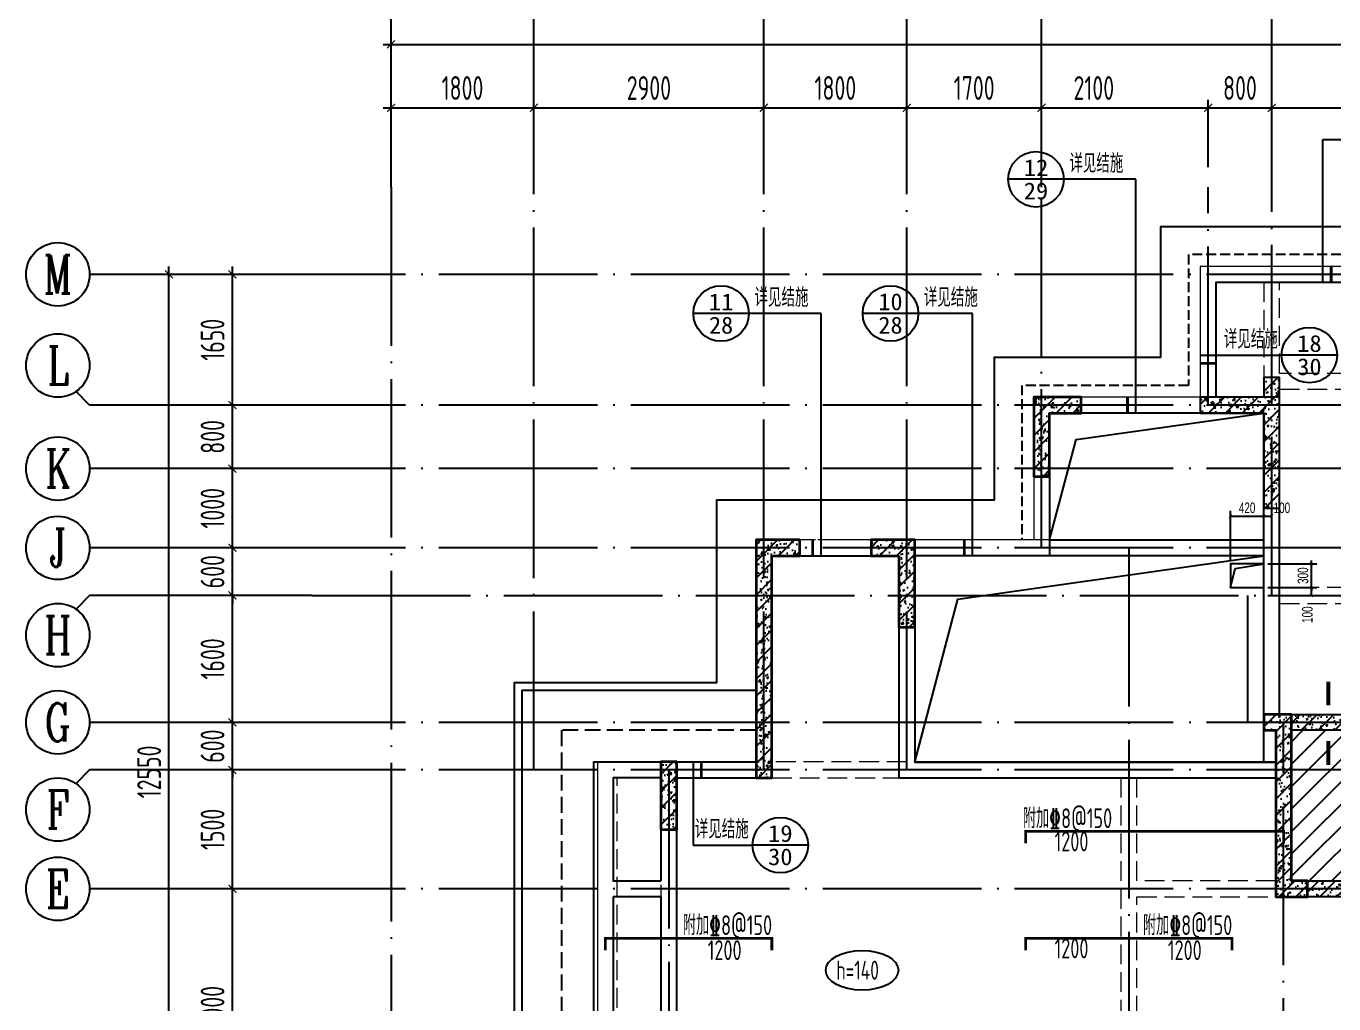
# Model space of a CAD drawing. Extents: x -1307975 to -76406, y -96289 to 379359.
# Drawn here: x -863881 to -847397, y -59836 to -47506 of the extents above; entities that cross this region are included whole.
import ezdxf
from ezdxf.enums import TextEntityAlignment as Align

# ---------------------------------------------------------------- set-up
doc = ezdxf.new("R2010")
doc.units = 0
doc.header["$LTSCALE"] = 1000
for name, pattern in [('#P_--_20B1_001_t3$0$DASH', [0.35, 0.25, -0.1]), ('__DASH', [0.35, 0.25, -0.1]), ('DASH', [0.35, 0.25, -0.1]), ('DOTE', [2.42, 2, -0.2, 0.02, -0.2])]:
    doc.linetypes.add(name, pattern=pattern)
doc.layers.get('0').update_dxf_attribs({"linetype": 'CONTINUOUS'})
doc.layers.get('DEFPOINTS').update_dxf_attribs({"linetype": 'CONTINUOUS'})
for name, color, linetype in [('A-AXIS', 1, 'CONTINUOUS'), ('A-DOTE', 10, 'DOTE'), ('AXIS_NUM', 7, 'CONTINUOUS'), ('DIM_IDEN', 67, 'CONTINUOUS'), ('PUB_TEXT', 2, 'CONTINUOUS'), ('ROOF', 183, 'CONTINUOUS'), ('S-B板填充', 251, 'CONTINUOUS'), ('S-B板标注', 3, 'CONTINUOUS'), ('S-B板边线', 2, 'CONTINUOUS'), ('S-B板配筋', 6, 'CONTINUOUS'), ('S-B板配筋号', 7, 'CONTINUOUS'), ('S-D洞口', 4, 'CONTINUOUS'), ('S-D洞口标注', 3, 'CONTINUOUS'), ('S-J基础底板标注', 3, 'CONTINUOUS'), ('S-L主梁线', 4, 'DASH'), ('S-Q墙填充', 252, 'CONTINUOUS'), ('S-Q墙实线', 6, 'CONTINUOUS'), ('S-Y一般标注', 3, 'CONTINUOUS'), ('THICK', 6, 'CONTINUOUS'), ('看线', 251, 'CONTINUOUS')]:
    doc.layers.add(name, color=color, linetype=linetype)
doc.layers.add('平面-看线', color=45, linetype='CONTINUOUS', lineweight=15)
doc.styles.add('_TCH_AXIS', font='COMPLEX', dxfattribs={"bigfont": 'GBCBIG'})
doc.styles.add('_TCH_LABEL', font='simhei.ttf')
doc.styles.add('TSSD_Axis', font='complex.shx', dxfattribs={"width": 0.7, "bigfont": 'hztxt.shx'})
doc.styles.add('TSSD_DIMENSION', font='Tssdeng.shx', dxfattribs={"width": 0.7, "bigfont": 'tssdchn.shx'})
doc.styles.add('TSSD_REIN', font='tssdeng.shx', dxfattribs={"width": 0.7, "height": 300, "bigfont": 'tssdchn.shx'})
doc.styles.add('结构文字', font='zstxt.shx', dxfattribs={"width": 0.7, "bigfont": 'zshz.shx'})
doc.dimstyles.new('STRUCK30', dxfattribs={"dimscale": 0.33333, "dimtxt": 400, "dimasz": 121, "dimexe": 200, "dimexo": 150, "dimgap": 115, "dimtad": 1, "dimdec": 0, "dimdsep": 46, "dimtxsty": '结构文字', "dimblk": 'ARCHTICK', "dimcen": 400, "dimclrd": 3, "dimclre": 3, "dimclrt": 7, "dimadec": 0, "dimazin": 0, "dimtfac": 1, "dimtdec": 0, "dimtix": 1, "dimtmove": 2, "dimatfit": 3, "dimldrblk": '_DIMX', "dimfxl": 1, "dimtolj": 1, "dimtzin": 0, "dimarcsym": 0})
doc.dimstyles.new('TSSD_100_100', dxfattribs={"dimtxt": 300, "dimasz": 100, "dimexe": 100, "dimexo": 250, "dimgap": 100, "dimtad": 1, "dimdec": 0, "dimzin": 0, "dimdsep": 46, "dimtxsty": 'TSSD_DIMENSION', "dimblk": 'ARCHTICK', "dimcen": 0, "dimdle": 100, "dimclrt": 7, "dimadec": 0, "dimazin": 0, "dimtfac": 1, "dimtdec": 0, "dimtix": 1, "dimtmove": 2, "dimatfit": 3, "dimldrblk": 'ARCHTICK', "dimfxl": 1, "dimtolj": 1, "dimtzin": 0, "dimarcsym": 0})
pattern_1 = [(50, (196408.63, 60814.94), (215.17805, -18.82564), [22.5, -247.5]), (355, (196408.63, 60814.94), (-41.6254, 225.65764), [18, -198]), (100.4514, (196426.56, 60813.37), (173.5528, 206.83186), [19.12206, -210.34263]), (46.1842, (196408.63, 60874.94), (320.1723, -49.6557), [33.75, -371.25]), (96.6356, (196435.3, 60870.8), (280.3988, 292.23536), [28.6831, -315.5139]), (351.1842, (196408.63, 60874.94), (280.3986, 292.2356), [27, -297]), (21, (196438.63, 60859.94), (179.07212, -120.78567), [22.5, -247.5]), (326, (196438.63, 60859.94), (72.9946, 217.545), [18, -198]), (71.4514, (196453.55, 60849.87), (252.0668, 96.75915), [19.12206, -210.34263]), (37.5, (196408.63, 60814.94), (3.647957, 99.868156), [0, -195.6, 0, -201, 0, -198.75]), (7.5, (196408.63, 60814.94), (78.92086, 118.32351), [0, -114.6, 0, -191.1, 0, -75.75]), (327.5, (196341.73, 60814.94), (160.14673, -6.76646), [0, -75, 0, -234, 0, -310.5]), (317.5, (196311.73, 60814.94), (174.95585, 30.0315), [0, -97.5, 0, -155.4, 0, -220.5]), (45, (196408.63, 60814.94), (-106.06602, 106.06602), [])]
pattern_2 = [(50, (79242.38, 113232.59), (215.17805, -18.82564), [22.5, -247.5]), (355, (79242.38, 113232.6), (-41.6254, 225.6576), [18, -198]), (100.4514, (79260.31, 113231.02), (173.5528, 206.8319), [19.1221, -210.3426]), (46.1842, (79242.38, 113292.6), (320.1723, -49.6557), [33.75, -371.25]), (96.6356, (79269.06, 113288.45), (280.3988, 292.2354), [28.683, -315.5139]), (351.1842, (79242.38, 113292.6), (280.3986, 292.2356), [27, -297]), (21, (79272.38, 113277.59), (179.0721, -120.78567), [22.5, -247.5]), (326, (79272.38, 113277.6), (72.9946, 217.545), [18, -198]), (71.4514, (79287.3, 113267.52), (252.0668, 96.75915), [19.1221, -210.3426]), (37.5, (79242.38, 113232.59), (3.64796, 99.86816), [0, -195.6, 0, -201, 0, -198.75]), (7.5, (79242.38, 113232.59), (78.92086, 118.32351), [0, -114.6, 0, -191.1, 0, -75.75]), (327.5, (79175.48, 113232.59), (160.14673, -6.76646), [0, -75, 0, -234, 0, -310.5]), (317.5, (79145.48, 113232.59), (174.95585, 30.0315), [0, -97.5, 0, -155.4, 0, -220.5]), (45, (79242.38, 113232.59), (-106.066, 106.066), [])]

# ---------------------------------------------------------------- blocks, each defined once
blk = doc.blocks.new('_ArchTick')
at = {"color": 0, "linetype": 'ByBlock', "const_width": 0.15}
blk.add_lwpolyline([(-0.5, -0.5), (0.5, 0.5)], dxfattribs=at)
blk = doc.blocks.new('*D264')
at = {"layer": 'DEFPOINTS', "color": 0, "transparency": 16777216}
for p in [(6400, 19250), (4600, 18250), (6400, 18250)]:
    blk.add_point(p, dxfattribs=at)
at = {"layer": 'S-Y一般标注', "color": 0, "lineweight": -2, "transparency": 16777216}
for p, q in [((4600, 18500), (4600, 19350)), ((6400, 18500), (6400, 19350)), ((4500, 19250), (6500, 19250))]:
    blk.add_line(p, q, dxfattribs=at)
at = {"layer": 'S-Y一般标注', "color": 0, "lineweight": -2, "transparency": 16777216, "xscale": 100, "yscale": 100, "zscale": 100, "rotation": 180}
blk.add_blockref('_ArchTick', (4600, 19250), dxfattribs=at)
at = {"layer": 'S-Y一般标注', "color": 0, "lineweight": -2, "transparency": 16777216, "xscale": 100, "yscale": 100, "zscale": 100}
blk.add_blockref('_ArchTick', (6400, 19250), dxfattribs=at)
at = {"layer": 'S-Y一般标注', "color": 7, "transparency": 16777216, "insert": (5500, 19500), "char_height": 300, "attachment_point": 5, "style": 'TSSD_DIMENSION'}
blk.add_mtext('\\A1;1800', dxfattribs=at)
blk = doc.blocks.new('*D265')
at = {"layer": 'DEFPOINTS', "color": 0, "transparency": 16777216}
for p in [(9300, 19250), (6400, 18250), (9300, 18250)]:
    blk.add_point(p, dxfattribs=at)
at = {"layer": 'S-Y一般标注', "color": 0, "lineweight": -2, "transparency": 16777216}
for p, q in [((6400, 18500), (6400, 19350)), ((9300, 18500), (9300, 19350)), ((6300, 19250), (9400, 19250))]:
    blk.add_line(p, q, dxfattribs=at)
at = {"layer": 'S-Y一般标注', "color": 0, "lineweight": -2, "transparency": 16777216, "xscale": 100, "yscale": 100, "zscale": 100, "rotation": 180}
blk.add_blockref('_ArchTick', (6400, 19250), dxfattribs=at)
at = {"layer": 'S-Y一般标注', "color": 0, "lineweight": -2, "transparency": 16777216, "xscale": 100, "yscale": 100, "zscale": 100}
blk.add_blockref('_ArchTick', (9300, 19250), dxfattribs=at)
at = {"layer": 'S-Y一般标注', "color": 7, "transparency": 16777216, "insert": (7850, 19500), "char_height": 300, "attachment_point": 5, "style": 'TSSD_DIMENSION'}
blk.add_mtext('\\A1;2900', dxfattribs=at)
blk = doc.blocks.new('*D266')
at = {"layer": 'DEFPOINTS', "color": 0, "transparency": 16777216}
for p in [(11100, 19250), (9300, 18250), (11100, 18250)]:
    blk.add_point(p, dxfattribs=at)
at = {"layer": 'S-Y一般标注', "color": 0, "lineweight": -2, "transparency": 16777216}
for p, q in [((9300, 18500), (9300, 19350)), ((11100, 18500), (11100, 19350)), ((9200, 19250), (11200, 19250))]:
    blk.add_line(p, q, dxfattribs=at)
at = {"layer": 'S-Y一般标注', "color": 0, "lineweight": -2, "transparency": 16777216, "xscale": 100, "yscale": 100, "zscale": 100, "rotation": 180}
blk.add_blockref('_ArchTick', (9300, 19250), dxfattribs=at)
at = {"layer": 'S-Y一般标注', "color": 0, "lineweight": -2, "transparency": 16777216, "xscale": 100, "yscale": 100, "zscale": 100}
blk.add_blockref('_ArchTick', (11100, 19250), dxfattribs=at)
at = {"layer": 'S-Y一般标注', "color": 7, "transparency": 16777216, "insert": (10200, 19500), "char_height": 300, "attachment_point": 5, "style": 'TSSD_DIMENSION'}
blk.add_mtext('\\A1;1800', dxfattribs=at)
blk = doc.blocks.new('*D267')
at = {"layer": 'DEFPOINTS', "color": 0, "transparency": 16777216}
for p in [(12800, 19250), (11100, 18250), (12800, 18250)]:
    blk.add_point(p, dxfattribs=at)
at = {"layer": 'S-Y一般标注', "color": 0, "lineweight": -2, "transparency": 16777216}
for p, q in [((11100, 18500), (11100, 19350)), ((12800, 18500), (12800, 19350)), ((11000, 19250), (12900, 19250))]:
    blk.add_line(p, q, dxfattribs=at)
at = {"layer": 'S-Y一般标注', "color": 0, "lineweight": -2, "transparency": 16777216, "xscale": 100, "yscale": 100, "zscale": 100, "rotation": 180}
blk.add_blockref('_ArchTick', (11100, 19250), dxfattribs=at)
at = {"layer": 'S-Y一般标注', "color": 0, "lineweight": -2, "transparency": 16777216, "xscale": 100, "yscale": 100, "zscale": 100}
blk.add_blockref('_ArchTick', (12800, 19250), dxfattribs=at)
at = {"layer": 'S-Y一般标注', "color": 7, "transparency": 16777216, "insert": (11950, 19500), "char_height": 300, "attachment_point": 5, "style": 'TSSD_DIMENSION'}
blk.add_mtext('\\A1;1700', dxfattribs=at)
blk = doc.blocks.new('*D268')
at = {"layer": 'DEFPOINTS', "color": 0, "transparency": 16777216}
for p in [(14900, 19250), (12800, 18250), (14900, 18250)]:
    blk.add_point(p, dxfattribs=at)
at = {"layer": 'S-Y一般标注', "color": 0, "lineweight": -2, "transparency": 16777216}
for p, q in [((12800, 18500), (12800, 19350)), ((14900, 18500), (14900, 19350)), ((12700, 19250), (15000, 19250))]:
    blk.add_line(p, q, dxfattribs=at)
at = {"layer": 'S-Y一般标注', "color": 0, "lineweight": -2, "transparency": 16777216, "xscale": 100, "yscale": 100, "zscale": 100, "rotation": 180}
blk.add_blockref('_ArchTick', (12800, 19250), dxfattribs=at)
at = {"layer": 'S-Y一般标注', "color": 0, "lineweight": -2, "transparency": 16777216, "xscale": 100, "yscale": 100, "zscale": 100}
blk.add_blockref('_ArchTick', (14900, 19250), dxfattribs=at)
at = {"layer": 'S-Y一般标注', "color": 7, "transparency": 16777216, "insert": (13458, 19500), "char_height": 300, "attachment_point": 5, "style": 'TSSD_DIMENSION'}
blk.add_mtext('\\A1;2100', dxfattribs=at)
blk = doc.blocks.new('*D269')
at = {"layer": 'DEFPOINTS', "color": 0, "transparency": 16777216}
for p in [(18500, 19250), (15700, 18250), (18500, 18250)]:
    blk.add_point(p, dxfattribs=at)
at = {"layer": 'S-Y一般标注', "color": 0, "lineweight": -2, "transparency": 16777216}
for p, q in [((15700, 18500), (15700, 19350)), ((18500, 18500), (18500, 19350)), ((15600, 19250), (18600, 19250))]:
    blk.add_line(p, q, dxfattribs=at)
at = {"layer": 'S-Y一般标注', "color": 0, "lineweight": -2, "transparency": 16777216, "xscale": 100, "yscale": 100, "zscale": 100, "rotation": 180}
blk.add_blockref('_ArchTick', (15700, 19250), dxfattribs=at)
at = {"layer": 'S-Y一般标注', "color": 0, "lineweight": -2, "transparency": 16777216, "xscale": 100, "yscale": 100, "zscale": 100}
blk.add_blockref('_ArchTick', (18500, 19250), dxfattribs=at)
at = {"layer": 'S-Y一般标注', "color": 7, "transparency": 16777216, "insert": (17100, 19500), "char_height": 300, "attachment_point": 5, "style": 'TSSD_DIMENSION'}
blk.add_mtext('\\A1;2800', dxfattribs=at)
blk = doc.blocks.new('*D286')
at = {"layer": 'DEFPOINTS', "color": 0, "transparency": 16777216}
for p in [(54600, 20050), (4600, 18250), (54600, 18250)]:
    blk.add_point(p, dxfattribs=at)
at = {"layer": 'S-Y一般标注', "color": 0, "lineweight": -2, "transparency": 16777216}
for p, q in [((4600, 18500), (4600, 20150)), ((54600, 18500), (54600, 20150)), ((4500, 20050), (54700, 20050))]:
    blk.add_line(p, q, dxfattribs=at)
at = {"layer": 'S-Y一般标注', "color": 0, "lineweight": -2, "transparency": 16777216, "xscale": 100, "yscale": 100, "zscale": 100, "rotation": 180}
blk.add_blockref('_ArchTick', (4600, 20050), dxfattribs=at)
at = {"layer": 'S-Y一般标注', "color": 0, "lineweight": -2, "transparency": 16777216, "xscale": 100, "yscale": 100, "zscale": 100}
blk.add_blockref('_ArchTick', (54600, 20050), dxfattribs=at)
at = {"layer": 'S-Y一般标注', "color": 7, "transparency": 16777216, "insert": (29600, 20300), "char_height": 300, "attachment_point": 5, "style": 'TSSD_DIMENSION'}
blk.add_mtext('\\A1;50000', dxfattribs=at)
blk = doc.blocks.new('ts_axno')
at = {"color": 0, "linetype": 'ByBlock', "lineweight": -2}
blk.add_circle((0, 0), 0.5, dxfattribs=at)
at = {"color": 0, "linetype": 'ByBlock', "lineweight": -2, "style": 'TSSD_Axis', "width": 0.7}
blk.add_attdef('A', text='', height=0.6, dxfattribs=at).set_placement((0, 0), align=Align.MIDDLE_CENTER)
blk = doc.blocks.new('*D288')
at = {"layer": 'DEFPOINTS', "color": 0, "transparency": 16777216}
for p in [(2600, 10900), (3600, 10900), (3600, 9400)]:
    blk.add_point(p, dxfattribs=at)
at = {"layer": 'S-Y一般标注', "color": 0, "lineweight": -2, "transparency": 16777216}
for p, q in [((3350, 10900), (2500, 10900)), ((2600, 9300), (2600, 11000)), ((3350, 9400), (2500, 9400))]:
    blk.add_line(p, q, dxfattribs=at)
at = {"layer": 'S-Y一般标注', "color": 0, "lineweight": -2, "transparency": 16777216, "xscale": 100, "yscale": 100, "zscale": 100}
for p, rotation in [((2600, 10900), 90), ((2600, 9400), 270)]:
    blk.add_blockref('_ArchTick', p, dxfattribs=dict(at, rotation=rotation))
at = {"layer": 'S-Y一般标注', "color": 7, "transparency": 16777216, "insert": (2350, 10150), "char_height": 300, "attachment_point": 5, "rotation": 90, "style": 'TSSD_DIMENSION'}
blk.add_mtext('\\A1;1500', dxfattribs=at)
blk = doc.blocks.new('*D289')
at = {"layer": 'DEFPOINTS', "color": 0, "transparency": 16777216}
for p in [(2600, 11500), (3600, 11500), (3600, 10900)]:
    blk.add_point(p, dxfattribs=at)
at = {"layer": 'S-Y一般标注', "color": 0, "lineweight": -2, "transparency": 16777216}
for p, q in [((2600, 11500), (2600, 11600)), ((3350, 11500), (2500, 11500)), ((2600, 10900), (2600, 11500)), ((3350, 10900), (2500, 10900)), ((2600, 10900), (2600, 10800))]:
    blk.add_line(p, q, dxfattribs=at)
at = {"layer": 'S-Y一般标注', "color": 0, "lineweight": -2, "transparency": 16777216, "xscale": 100, "yscale": 100, "zscale": 100}
for p, rotation in [((2600, 11500), 270), ((2600, 10900), 90)]:
    blk.add_blockref('_ArchTick', p, dxfattribs=dict(at, rotation=rotation))
at = {"layer": 'S-Y一般标注', "color": 7, "transparency": 16777216, "insert": (2350, 11200), "char_height": 300, "attachment_point": 5, "rotation": 90, "style": 'TSSD_DIMENSION'}
blk.add_mtext('\\A1;600', dxfattribs=at)
blk = doc.blocks.new('*D290')
at = {"layer": 'DEFPOINTS', "color": 0, "transparency": 16777216}
for p in [(2600, 13100), (3600, 13100), (3600, 11500)]:
    blk.add_point(p, dxfattribs=at)
at = {"layer": 'S-Y一般标注', "color": 0, "lineweight": -2, "transparency": 16777216}
for p, q in [((2600, 11400), (2600, 13200)), ((3350, 13100), (2500, 13100)), ((3350, 11500), (2500, 11500))]:
    blk.add_line(p, q, dxfattribs=at)
at = {"layer": 'S-Y一般标注', "color": 0, "lineweight": -2, "transparency": 16777216, "xscale": 100, "yscale": 100, "zscale": 100}
for p, rotation in [((2600, 13100), 90), ((2600, 11500), 270)]:
    blk.add_blockref('_ArchTick', p, dxfattribs=dict(at, rotation=rotation))
at = {"layer": 'S-Y一般标注', "color": 7, "transparency": 16777216, "insert": (2350, 12300), "char_height": 300, "attachment_point": 5, "rotation": 90, "style": 'TSSD_DIMENSION'}
blk.add_mtext('\\A1;1600', dxfattribs=at)
blk = doc.blocks.new('*D291')
at = {"layer": 'DEFPOINTS', "color": 0, "transparency": 16777216}
for p in [(2600, 13700), (3600, 13700), (3600, 13100)]:
    blk.add_point(p, dxfattribs=at)
at = {"layer": 'S-Y一般标注', "color": 0, "lineweight": -2, "transparency": 16777216}
for p, q in [((3350, 13700), (2500, 13700)), ((2600, 13700), (2600, 13800)), ((2600, 13100), (2600, 13700)), ((3350, 13100), (2500, 13100)), ((2600, 13100), (2600, 13000))]:
    blk.add_line(p, q, dxfattribs=at)
at = {"layer": 'S-Y一般标注', "color": 0, "lineweight": -2, "transparency": 16777216, "xscale": 100, "yscale": 100, "zscale": 100}
for p, rotation in [((2600, 13700), 270), ((2600, 13100), 90)]:
    blk.add_blockref('_ArchTick', p, dxfattribs=dict(at, rotation=rotation))
at = {"layer": 'S-Y一般标注', "color": 7, "transparency": 16777216, "insert": (2350, 13400), "char_height": 300, "attachment_point": 5, "rotation": 90, "style": 'TSSD_DIMENSION'}
blk.add_mtext('\\A1;600', dxfattribs=at)
blk = doc.blocks.new('*D292')
at = {"layer": 'DEFPOINTS', "color": 0, "transparency": 16777216}
for p in [(2600, 14700), (3600, 14700), (3600, 13700)]:
    blk.add_point(p, dxfattribs=at)
at = {"layer": 'S-Y一般标注', "color": 0, "lineweight": -2, "transparency": 16777216}
for p, q in [((3350, 14700), (2500, 14700)), ((2600, 13600), (2600, 14800)), ((3350, 13700), (2500, 13700))]:
    blk.add_line(p, q, dxfattribs=at)
at = {"layer": 'S-Y一般标注', "color": 0, "lineweight": -2, "transparency": 16777216, "xscale": 100, "yscale": 100, "zscale": 100}
for p, rotation in [((2600, 14700), 90), ((2600, 13700), 270)]:
    blk.add_blockref('_ArchTick', p, dxfattribs=dict(at, rotation=rotation))
at = {"layer": 'S-Y一般标注', "color": 7, "transparency": 16777216, "insert": (2350, 14200), "char_height": 300, "attachment_point": 5, "rotation": 90, "style": 'TSSD_DIMENSION'}
blk.add_mtext('\\A1;1000', dxfattribs=at)
blk = doc.blocks.new('*D293')
at = {"layer": 'DEFPOINTS', "color": 0, "transparency": 16777216}
for p in [(1800, 17150), (3600, 17150), (3600, 4600)]:
    blk.add_point(p, dxfattribs=at)
at = {"layer": 'S-Y一般标注', "color": 0, "lineweight": -2, "transparency": 16777216}
for p, q in [((3350, 17150), (1700, 17150)), ((1800, 4500), (1800, 17250)), ((3350, 4600), (1700, 4600))]:
    blk.add_line(p, q, dxfattribs=at)
at = {"layer": 'S-Y一般标注', "color": 0, "lineweight": -2, "transparency": 16777216, "xscale": 100, "yscale": 100, "zscale": 100}
for p, rotation in [((1800, 17150), 90), ((1800, 4600), 270)]:
    blk.add_blockref('_ArchTick', p, dxfattribs=dict(at, rotation=rotation))
at = {"layer": 'S-Y一般标注', "color": 7, "transparency": 16777216, "insert": (1550, 10875), "char_height": 300, "attachment_point": 5, "rotation": 90, "style": 'TSSD_DIMENSION'}
blk.add_mtext('\\A1;12550', dxfattribs=at)
blk = doc.blocks.new('*D294')
at = {"layer": 'DEFPOINTS', "color": 0, "transparency": 16777216}
for p in [(2600, 15500), (3600, 15500), (3600, 14700)]:
    blk.add_point(p, dxfattribs=at)
at = {"layer": 'S-Y一般标注', "color": 0, "lineweight": -2, "transparency": 16777216}
for p, q in [((3350, 15500), (2500, 15500)), ((2600, 14600), (2600, 15600)), ((3350, 14700), (2500, 14700))]:
    blk.add_line(p, q, dxfattribs=at)
at = {"layer": 'S-Y一般标注', "color": 0, "lineweight": -2, "transparency": 16777216, "xscale": 100, "yscale": 100, "zscale": 100}
for p, rotation in [((2600, 15500), 90), ((2600, 14700), 270)]:
    blk.add_blockref('_ArchTick', p, dxfattribs=dict(at, rotation=rotation))
at = {"layer": 'S-Y一般标注', "color": 7, "transparency": 16777216, "insert": (2350, 15100), "char_height": 300, "attachment_point": 5, "rotation": 90, "style": 'TSSD_DIMENSION'}
blk.add_mtext('\\A1;800', dxfattribs=at)
blk = doc.blocks.new('*D296')
at = {"layer": 'DEFPOINTS', "color": 0, "transparency": 16777216}
for p in [(2600, 9400), (3600, 9400), (3600, 6400)]:
    blk.add_point(p, dxfattribs=at)
at = {"layer": 'S-Y一般标注', "color": 0, "lineweight": -2, "transparency": 16777216}
for p, q in [((3350, 9400), (2500, 9400)), ((2600, 6300), (2600, 9500)), ((3350, 6400), (2500, 6400))]:
    blk.add_line(p, q, dxfattribs=at)
at = {"layer": 'S-Y一般标注', "color": 0, "lineweight": -2, "transparency": 16777216, "xscale": 100, "yscale": 100, "zscale": 100}
for p, rotation in [((2600, 9400), 90), ((2600, 6400), 270)]:
    blk.add_blockref('_ArchTick', p, dxfattribs=dict(at, rotation=rotation))
at = {"layer": 'S-Y一般标注', "color": 7, "transparency": 16777216, "insert": (2350, 7900), "char_height": 300, "attachment_point": 5, "rotation": 90, "style": 'TSSD_DIMENSION'}
blk.add_mtext('\\A1;3000', dxfattribs=at)
blk = doc.blocks.new('*D297')
at = {"layer": 'DEFPOINTS', "color": 0, "transparency": 16777216}
for p in [(15700, 19250), (14900, 18250), (15700, 18250)]:
    blk.add_point(p, dxfattribs=at)
at = {"layer": 'S-Y一般标注', "color": 0, "lineweight": -2, "transparency": 16777216}
for p, q in [((14900, 18500), (14900, 19350)), ((15700, 18500), (15700, 19350)), ((14800, 19250), (15800, 19250))]:
    blk.add_line(p, q, dxfattribs=at)
at = {"layer": 'S-Y一般标注', "color": 0, "lineweight": -2, "transparency": 16777216, "xscale": 100, "yscale": 100, "zscale": 100, "rotation": 180}
blk.add_blockref('_ArchTick', (14900, 19250), dxfattribs=at)
at = {"layer": 'S-Y一般标注', "color": 0, "lineweight": -2, "transparency": 16777216, "xscale": 100, "yscale": 100, "zscale": 100}
blk.add_blockref('_ArchTick', (15700, 19250), dxfattribs=at)
at = {"layer": 'S-Y一般标注', "color": 7, "transparency": 16777216, "insert": (15300, 19500), "char_height": 300, "attachment_point": 5, "style": 'TSSD_DIMENSION'}
blk.add_mtext('\\A1;800', dxfattribs=at)
blk = doc.blocks.new('*D325')
at = {"layer": 'DEFPOINTS', "color": 0, "transparency": 16777216}
for p in [(2600, 17150), (3600, 17150), (3600, 15500)]:
    blk.add_point(p, dxfattribs=at)
at = {"layer": 'S-Y一般标注', "color": 0, "lineweight": -2, "transparency": 16777216}
for p, q in [((3350, 17150), (2500, 17150)), ((2600, 15400), (2600, 17250)), ((3350, 15500), (2500, 15500))]:
    blk.add_line(p, q, dxfattribs=at)
at = {"layer": 'S-Y一般标注', "color": 0, "lineweight": -2, "transparency": 16777216, "xscale": 100, "yscale": 100, "zscale": 100}
for p, rotation in [((2600, 17150), 90), ((2600, 15500), 270)]:
    blk.add_blockref('_ArchTick', p, dxfattribs=dict(at, rotation=rotation))
at = {"layer": 'S-Y一般标注', "color": 7, "transparency": 16777216, "insert": (2350, 16325), "char_height": 300, "attachment_point": 5, "rotation": 90, "style": 'TSSD_DIMENSION'}
blk.add_mtext('\\A1;1650', dxfattribs=at)
blk = doc.blocks.new('20210731.05472099')
at = {"layer": 'ROOF', "ltscale": 0.8}
for points in [[(21200, 3000), (21200, 8000), (19350, 8000), (19350, 10800), (15850, 10800), (15850, 12600), (13750, 12600), (13750, 14250), (8150, 14250), (8150, 12600), (6050, 12600), (6050, 10800), (2550, 10800), (2550, 8500), (1850, 8500)], [(8850, 12100), (8850, 13550), (13050, 13550), (13050, 12100), (12250, 12100), (12250, 9500), (14250, 9500), (14250, 10100), (18650, 10100), (18650, 7300), (20500, 7300), (20500, 3000), (14050, 3000), (14050, 1200), (7850, 1200), (7850, 3000), (2050, 3000), (2050, 7300), (3250, 7300), (3250, 10100), (4850, 10100), (4850, 7300), (9600, 7300)], [(9650, 8100), (9650, 12100), (8850, 12100)], [(9600, 7900), (9450, 7900), (9450, 11900), (6750, 11900), (6750, 10100), (5050, 10100), (5050, 7500), (9600, 7500)], [(1850, 8500), (0, 8500), (0, 4000), (0, 4000), (0, 0), (21900, 0), (21900, 1200), (23450, 1200)], [(3050, 8400), (100, 8400), (100, 100), (21800, 100), (21800, 1300), (23450, 1300)], [(3050, 8400), (3050, 7500), (1850, 7500)], [(1850, 7500), (1000, 7500), (1000, 1000), (1850, 1000)], [(1850, 7300), (1250, 7300), (1250, 6000), (1850, 6000)], [(1850, 7300), (1850, 6000)], [(1250, 5800), (1250, 3000), (1850, 3000)], [(1850, 5800), (1250, 5800)], [(1850, 5800), (1850, 3000)]]:
    blk.add_lwpolyline(points, dxfattribs=at)
at = {"layer": 'ROOF', "linetype": '__DASH', "ltscale": 0.8}
blk.add_lwpolyline([(3050, 7900), (600, 7900), (600, 600), (21300, 600), (21300, 1800), (23450, 1800)], dxfattribs=at)
at = {"layer": '平面-看线', "linetype": 'DASH', "ltscale": 0.8}
blk.add_lwpolyline([(20900, 3000), (20700, 3000), (20700, 7500), (18850, 7500), (18850, 10300), (15350, 10300), (15350, 12100), (13250, 12100), (13250, 13750), (8650, 13750), (8650, 12100), (6550, 12100), (6550, 10300), (3050, 10300), (3050, 8400)], dxfattribs=at)
at = {"layer": '看线', "color": 202, "linetype": '#P_--_20B1_001_t3$0$DASH', "ltscale": 0.5}
blk.add_lwpolyline([(15500, 10300), (15500, 12250), (13400, 12250), (13400, 13900), (8500, 13900), (8500, 12250), (6400, 12250), (6400, 10300)], dxfattribs=at)
blk = doc.blocks.new('20210804.00390298')
at = {"layer": 'S-Q墙填充'}
h = blk.add_hatch(dxfattribs=at)
h.set_pattern_fill('ARMORED', color=252, scale=30, style=0)
h.set_pattern_definition(pattern_1)
h.paths.add_polyline_path([(51842, 63749), (54142, 63749), (54142, 63549), (51842, 63549)])
h = blk.add_hatch(dxfattribs=at)
h.set_pattern_fill('ARMORED', color=252, scale=30, style=0)
h.set_pattern_definition(pattern_1)
h.paths.add_polyline_path([(52042, 61649), (53942, 61649), (53942, 61449), (52042, 61449)])
at = {"layer": 'S-B板边线'}
for points in [[(51842, 63749), (54142, 63749), (54142, 63549), (51842, 63549)], [(52042, 61649), (53942, 61649), (53942, 61449), (52042, 61449)]]:
    blk.add_lwpolyline(points, close=True, dxfattribs=at)
at = {"layer": 'THICK', "const_width": 50}
for points in [[(52304, 63863), (52304, 64163)], [(52304, 63413), (52304, 63113)]]:
    blk.add_lwpolyline(points, dxfattribs=at)
blk = doc.blocks.new('20210807.15294921')
at = {"layer": 'S-Q墙填充'}
h = blk.add_hatch(dxfattribs=at)
h.set_pattern_fill('ARMORED', color=252, scale=30, style=0)
h.set_pattern_definition([(50, (73980.54, 281268.66), (215.17805, -18.82564), [22.5, -247.5]), (355, (73980.54, 281268.66), (-41.6254, 225.65764), [18, -198]), (100.4514, (73998.48, 281267.1), (173.55281, 206.83186), [19.12206, -210.34263]), (46.1842, (73980.54, 281328.66), (320.1723, -49.6557), [33.75, -371.25]), (96.6356, (74007.23, 281324.53), (280.3988, 292.23536), [28.6831, -315.5139]), (351.1842, (73980.54, 281328.66), (280.3986, 292.2356), [27, -297]), (21, (74010.54, 281313.66), (179.07212, -120.78567), [22.5, -247.5]), (326, (74010.54, 281313.66), (72.9946, 217.54501), [18, -198]), (71.4514, (74025.47, 281303.6), (252.06679, 96.75915), [19.12206, -210.34263]), (37.5, (73980.544, 281268.66), (3.647957, 99.868156), [0, -195.6, 0, -201, 0, -198.75]), (7.5, (73980.54, 281268.66), (78.92086, 118.323514), [0, -114.6, 0, -191.1, 0, -75.75]), (327.5, (73913.644, 281268.66), (160.14673, -6.766462), [0, -75, 0, -234, 0, -310.5]), (317.5, (73883.64, 281268.66), (174.95585, 30.031495), [0, -97.5, 0, -155.4, 0, -220.5]), (45, (73980.54, 281268.66), (-106.06602, 106.06602), [])])
h.paths.add_polyline_path([(69516, 67840), (69516, 68190), (69316, 68190), (69316, 67940), (68516, 67940), (68516, 67740), (69316, 67740), (69316, 66540), (69516, 66540)])
h = blk.add_hatch(dxfattribs=at)
h.set_pattern_fill('ARMORED', color=252, scale=30, style=0)
h.set_pattern_definition(pattern_2)
h.paths.add_polyline_path([(66616, 66940), (66616, 67740), (67016, 67740), (67016, 67940), (66416, 67940), (66416, 66940)])
h = blk.add_hatch(dxfattribs=at)
h.set_pattern_fill('ARMORED', color=252, scale=30, style=0)
h.set_pattern_definition(pattern_2)
h.paths.add_polyline_path([(63116, 65940), (63466, 65940), (63466, 66140), (62916, 66140), (62916, 63140), (63116, 63140)])
h = blk.add_hatch(dxfattribs=at)
h.set_pattern_fill('ARMORED', color=252, scale=30, style=0)
h.set_pattern_definition(pattern_2)
h.paths.add_polyline_path([(64716, 65940), (64716, 65040), (64916, 65040), (64916, 66140), (64366, 66140), (64366, 65940)])
h = blk.add_hatch(dxfattribs=at)
h.set_pattern_fill('ARMORED', color=252, scale=30, style=0)
h.set_pattern_definition(pattern_2)
h.paths.add_polyline_path([(69666, 63940), (69316, 63940), (69316, 63740), (69466, 63740), (69466, 63240), (69466, 62790), (69466, 61640), (69866, 61640), (69866, 61840), (69666, 61840), (69666, 62790), (69666, 63240)])
h = blk.add_hatch(dxfattribs=at)
h.set_pattern_fill('ARMORED', color=252, scale=30, style=0)
h.set_pattern_definition(pattern_2)
h.paths.add_polyline_path([(61916, 62490), (61916, 63340), (61716, 63340), (61716, 62490)])
at = {"layer": 'S-D洞口', "color": 5}
for points in [[(66616, 66140), (69316, 66140), (69316, 67740), (66616, 67740), (66616, 66140), (66951, 67405), (69316, 67740)], [(64916, 63340), (69316, 63340), (69316, 65940), (64916, 65940), (64916, 63340), (65460, 65395), (69316, 65940)]]:
    blk.add_lwpolyline(points, dxfattribs=at)
at = {"layer": 'S-L主梁线', "linetype": 'ByBlock', "lineweight": 18}
for p, q in [((69416, 69590), (68515, 69589)), ((68515, 69589), (68516, 67940)), ((72215, 69590), (69416, 69590)), ((68516, 67940), (67016, 67940)), ((67016, 67740), (68516, 67740)), ((66416, 66940), (66416, 66140)), ((66616, 66140), (66616, 66940)), ((69316, 66540), (69316, 66140)), ((66516, 66140), (64916, 66140)), ((69316, 66140), (66516, 66140)), ((64916, 65940), (66516, 65940)), ((66516, 65940), (69316, 65940)), ((69316, 65940), (69316, 65440)), ((69316, 65440), (69316, 63940)), ((64916, 63340), (64916, 65040)), ((60916, 63340), (60916, 58840)), ((61716, 63340), (60916, 63340)), ((62916, 63340), (61916, 63340))]:
    blk.add_line(p, q, dxfattribs=at)
at = {"layer": 'S-L主梁线', "linetype": '__DASH', "lineweight": 18}
for p, q in [((68715, 69389), (69316, 69390)), ((68716, 67940), (68715, 69389)), ((69316, 69390), (69316, 68190)), ((69516, 69390), (72115, 69390)), ((69516, 68240), (69516, 69390)), ((72116, 68240), (69516, 68240)), ((69516, 68040), (72116, 68040)), ((69516, 66040), (69516, 66540)), ((64366, 66140), (63466, 66140)), ((63466, 65940), (64366, 65940)), ((69516, 65540), (69516, 66040)), ((72116, 65540), (69516, 65540)), ((69516, 65340), (72116, 65340)), ((69516, 63940), (69516, 65340)), ((64716, 65040), (64716, 63340)), ((71966, 63940), (69666, 63940)), ((69666, 63740), (71966, 63740)), ((64816, 63340), (63116, 63340)), ((67616, 63340), (64816, 63340)), ((69466, 63340), (67616, 63340)), ((61166, 58840), (61166, 63140)), ((61166, 63140), (61716, 63140)), ((61916, 63140), (62916, 63140)), ((63116, 63140), (64816, 63140)), ((64816, 63140), (67516, 63140)), ((67516, 63140), (67516, 61740)), ((67716, 61840), (67716, 63140)), ((67716, 63140), (69466, 63140)), ((61716, 62490), (61716, 60290)), ((61916, 60290), (61916, 62490)), ((69466, 61840), (67716, 61840)), ((70816, 61840), (69866, 61840)), ((67516, 61740), (67516, 59090)), ((67716, 59090), (67716, 61640)), ((67716, 61640), (69466, 61640)), ((69866, 61640), (70816, 61640))]:
    blk.add_line(p, q, dxfattribs=at)
at = {"layer": 'S-Q墙实线'}
blk.add_lwpolyline([(69516, 67840), (69516, 68190), (69316, 68190), (69316, 67940), (68516, 67940), (68516, 67740), (69316, 67740), (69316, 66540), (69516, 66540), (69516, 67840)], dxfattribs=at)
at = {"layer": 'S-Q墙实线', "lineweight": 35}
for points in [[(66616, 66940), (66616, 67740), (67016, 67740), (67016, 67940), (66416, 67940), (66416, 66940)], [(63116, 65940), (63466, 65940), (63466, 66140), (62916, 66140), (62916, 63140), (63116, 63140)], [(64716, 65940), (64716, 65040), (64916, 65040), (64916, 66140), (64366, 66140), (64366, 65940)], [(69666, 63940), (69316, 63940), (69316, 63740), (69466, 63740), (69466, 63240), (69466, 62790), (69466, 61640), (69866, 61640), (69866, 61840), (69666, 61840), (69666, 62790), (69666, 63240)], [(61916, 62490), (61916, 63340), (61716, 63340), (61716, 62490)]]:
    blk.add_lwpolyline(points, close=True, dxfattribs=at)
blk = doc.blocks.new('*D1035')
at = {"layer": 'DEFPOINTS', "color": 0, "transparency": 16777216}
for p in [(-848281, -54286), (-847681, -54286), (-848281, -54586)]:
    blk.add_point(p, dxfattribs=at)
at = {"layer": 'S-D洞口标注', "color": 3, "lineweight": -2, "transparency": 16777216}
for p, q in [((-848231, -54286), (-847614, -54286)), ((-847681, -54286), (-847681, -54245)), ((-847681, -54586), (-847681, -54286)), ((-848231, -54586), (-847614, -54586)), ((-847681, -54586), (-847681, -54626))]:
    blk.add_line(p, q, dxfattribs=at)
at = {"layer": 'S-D洞口标注', "color": 3, "lineweight": -2, "transparency": 16777216, "xscale": 40.33293, "yscale": 40.33293, "zscale": 40.33293}
for p, rotation in [((-847681, -54286), 270), ((-847681, -54586), 90)]:
    blk.add_blockref('_ArchTick', p, dxfattribs=dict(at, rotation=rotation))
at = {"layer": 'S-D洞口标注', "color": 7, "transparency": 16777216, "insert": (-847786, -54436), "char_height": 133.3, "attachment_point": 5, "rotation": 90, "style": '结构文字'}
blk.add_mtext('\\A1;300', dxfattribs=at)
blk = doc.blocks.new('_DIMX')
blk.add_line((-150, 0), (150, 0))
at = {"const_width": 50}
blk.add_lwpolyline([(-70, -70), (70, 70)], dxfattribs=at)
blk = doc.blocks.new('*D1036')
at = {"layer": 'DEFPOINTS', "color": 0, "transparency": 16777216}
for p in [(-848281, -53686), (-848701, -54286), (-848281, -54285)]:
    blk.add_point(p, dxfattribs=at)
at = {"layer": 'S-D洞口标注', "color": 3, "lineweight": -2, "transparency": 16777216}
for p, q in [((-848701, -54236), (-848701, -53619)), ((-848701, -53686), (-848281, -53686)), ((-848281, -54235), (-848281, -53619))]:
    blk.add_line(p, q, dxfattribs=at)
at = {"layer": 'S-D洞口标注', "color": 3, "lineweight": -2, "transparency": 16777216, "xscale": 40.33293, "yscale": 40.33293, "zscale": 40.33293, "rotation": 180}
blk.add_blockref('_ArchTick', (-848701, -53686), dxfattribs=at)
at = {"layer": 'S-D洞口标注', "color": 3, "lineweight": -2, "transparency": 16777216, "xscale": 40.33293, "yscale": 40.33293, "zscale": 40.33293}
blk.add_blockref('_ArchTick', (-848281, -53686), dxfattribs=at)
at = {"layer": 'S-D洞口标注', "color": 7, "transparency": 16777216, "insert": (-848491, -53581), "char_height": 133.3, "attachment_point": 5, "style": '结构文字'}
blk.add_mtext('\\A1;420', dxfattribs=at)
blk = doc.blocks.new('*D1037')
at = {"layer": 'DEFPOINTS', "color": 0, "transparency": 16777216}
for p in [(-848181, -53686), (-848281, -54285), (-848181, -54285)]:
    blk.add_point(p, dxfattribs=at)
at = {"layer": 'S-D洞口标注', "color": 3, "lineweight": -2, "transparency": 16777216}
for p, q in [((-848281, -54235), (-848281, -53619)), ((-848281, -53686), (-848181, -53686)), ((-848181, -54235), (-848181, -53619))]:
    blk.add_line(p, q, dxfattribs=at)
at = {"layer": 'S-D洞口标注', "color": 3, "lineweight": -2, "transparency": 16777216, "xscale": 40.33293, "yscale": 40.33293, "zscale": 40.33293, "rotation": 180}
blk.add_blockref('_ArchTick', (-848281, -53686), dxfattribs=at)
at = {"layer": 'S-D洞口标注', "color": 3, "lineweight": -2, "transparency": 16777216, "xscale": 40.33293, "yscale": 40.33293, "zscale": 40.33293}
blk.add_blockref('_ArchTick', (-848181, -53686), dxfattribs=at)
at = {"layer": 'S-D洞口标注', "color": 7, "transparency": 16777216, "insert": (-848052, -53581), "char_height": 133.3, "attachment_point": 5, "style": '结构文字'}
blk.add_mtext('\\A1;100', dxfattribs=at)
blk = doc.blocks.new('*D1038')
at = {"layer": 'DEFPOINTS', "color": 0, "transparency": 16777216}
for p in [(-848281, -54586), (-848281, -54686), (-847681, -54586)]:
    blk.add_point(p, dxfattribs=at)
at = {"layer": 'S-D洞口标注', "color": 3, "lineweight": -2, "transparency": 16777216}
for p, q in [((-848231, -54586), (-847614, -54586)), ((-848231, -54686), (-847614, -54686)), ((-847681, -54686), (-847681, -54586))]:
    blk.add_line(p, q, dxfattribs=at)
at = {"layer": 'S-D洞口标注', "color": 3, "lineweight": -2, "transparency": 16777216, "xscale": 40.33293, "yscale": 40.33293, "zscale": 40.33293}
for p, rotation in [((-847681, -54586), 90), ((-847681, -54686), 270)]:
    blk.add_blockref('_ArchTick', p, dxfattribs=dict(at, rotation=rotation))
at = {"layer": 'S-D洞口标注', "color": 7, "transparency": 16777216, "insert": (-847731, -54928), "char_height": 133.3, "attachment_point": 5, "rotation": 90, "style": '结构文字'}
blk.add_mtext('\\A1;100', dxfattribs=at)
blk = doc.blocks.new('20210807.17474961')
at = {"layer": 'S-B板配筋', "lineweight": 35, "const_width": 35}
for points in [[(40161, 83220), (40161, 83370), (43411, 83370), (43411, 83220)], [(34861, 81871), (34861, 82021), (36961, 82021), (36961, 81871)], [(40161, 81871), (40161, 82021), (42761, 82021), (42761, 81871)]]:
    blk.add_lwpolyline(points, dxfattribs=at)
at = {"layer": 'S-B板配筋号', "color": 1, "style": 'TSSD_REIN', "width": 0.7}
for p in [(40124, 83410), (35838, 82062), (41638, 82062)]:
    blk.add_text('附加%%1328@150', height=250, dxfattribs=at).set_placement(p)
at = {"layer": 'S-B板配筋号', "style": 'TSSD_REIN', "width": 0.7}
for p in [(40738, 83367), (36366, 81996), (40738, 82018), (42166, 81996)]:
    blk.add_text('1200', height=250, dxfattribs=at).set_placement(p, align=Align.TOP_CENTER)
blk = doc.blocks.new('20210811.10013268')
at = {"layer": 'DIM_IDEN'}
for p, q in [((11798, 16753), (12707, 16753)), ((11798, 14955), (11798, 16753)), ((8532, 16253), (7832, 16253)), ((9441, 16253), (8532, 16253)), ((9441, 13305), (9441, 16253)), ((4563, 14561), (3863, 14561)), ((5472, 14561), (4563, 14561)), ((5472, 11505), (5472, 14561)), ((6698, 14561), (5998, 14561)), ((7383, 14561), (6698, 14561)), ((7383, 11505), (7383, 14561)), ((10253, 14036), (10507, 14036)), ((10507, 14036), (11278, 14036)), ((11978, 14036), (11278, 14036)), ((3859, 8905), (3859, 7856)), ((3859, 7856), (4609, 7856)), ((5309, 7856), (4609, 7856))]:
    blk.add_line(p, q, dxfattribs=at)
at = {"layer": 'DIM_IDEN', "const_width": 35}
for points in [[(11903, 14955), (11903, 15155)], [(10253, 13931), (10453, 13931)], [(9336, 13305), (9336, 13505)], [(5367, 11505), (5367, 11705)], [(7278, 11505), (7278, 11705)], [(3964, 8905), (3964, 8705)]]:
    blk.add_lwpolyline(points, dxfattribs=at)
at = {"layer": 'DIM_IDEN'}
for centre in [(8182, 16253), (4213, 14561), (6348, 14561), (11628, 14036), (4959, 7856)]:
    blk.add_circle(centre, 350, dxfattribs=at)
at = {"layer": 'PUB_TEXT', "style": '_TCH_LABEL'}
for s, height, width, p, p2 in [('12', 211.6, 1.022989, (8027, 16294), (8338, 16294)), ('29', 212.7, 1.00565, (8028, 16000), (8336, 16000)), ('11', 210.8, 1.034884, (4056, 14602), (4370, 14602)), ('10', 213.8, 0.988889, (6196, 14602), (6500, 14602)), ('28', 213.8, 0.988889, (4061, 14307), (4365, 14307)), ('28', 213.8, 0.988889, (6196, 14307), (6500, 14307)), ('18', 212, 1.017143, (11473, 14077), (11783, 14077)), ('30', 212.7, 1.00565, (11475, 13783), (11782, 13783)), ('19', 212.3, 1.011364, (4805, 7897), (5114, 7897)), ('30', 212.7, 1.00565, (4805, 7603), (5113, 7603))]:
    blk.add_text(s, height=height, dxfattribs=dict(at, width=width)).set_placement(p, p2, align=Align.FIT)
at = {"layer": 'PUB_TEXT', "style": '_TCH_AXIS'}
for p in [(8602, 16336), (4633, 14645), (6768, 14645), (10549, 14119), (3880, 7940)]:
    blk.add_text('详见结施', height=236.3, dxfattribs=at).set_placement(p)
blk = doc.blocks.new('20210726.16395156')
at = {"layer": 'A-AXIS'}
for p, q in [((4600, 18249.9), (4600, 21049.9)), ((6400, 18249.9), (6400, 21049.9)), ((9300, 18249.9), (9300, 21049.9)), ((11100, 18249.9), (11100, 21049.9)), ((12800, 18249.9), (12800, 21049.9)), ((15700, 18249.9), (15700, 21049.9)), ((3600, 17150), (800, 17150)), ((800, 15500), (628.4, 15671.7)), ((3600, 15500), (800, 15500)), ((3600, 14700), (800, 14700)), ((3600, 13700), (800, 13700)), ((800, 13100.3), (628.4, 12928.7)), ((3600, 13100.3), (800, 13100.3)), ((3600, 11500), (800, 11500)), ((800, 10900), (628.4, 10728.4)), ((3600, 10900), (800, 10900)), ((3600, 9400), (800, 9400))]:
    blk.add_line(p, q, dxfattribs=at)
at = {"layer": 'A-DOTE'}
for p, q in [((4600, 18249.9), (4600, 3600)), ((6400, 10900), (6400, 18249.9)), ((9300, 10900), (9300, 18249.9)), ((11100, 10900), (11100, 18249.9)), ((12800, 13700), (12800, 18249.9)), ((14900, 15500), (14900, 18249.9)), ((15700, 13100.3), (15700, 18249.9)), ((55600, 17150), (3600, 17150)), ((55600, 15500), (3600, 15500)), ((55600, 14700), (3600, 14700)), ((55600, 13700), (3600, 13700)), ((13900.2, 13700), (13900, 3600)), ((3600, 13100.3), (55600, 13100.3)), ((15400, 11500), (15400, 13100)), ((55600, 11500), (3600, 11500)), ((15850, 3600), (15850, 11500)), ((55600, 10900), (3600, 10900)), ((8100, 10900), (8100, 3600)), ((55600, 9400), (3600, 9400))]:
    blk.add_line(p, q, dxfattribs=at)
at = {"layer": 'A-AXIS'}
ref = blk.add_blockref('ts_axno', (400, 17150), dxfattribs=dict(at, xscale=800, yscale=800, zscale=800))
ref.add_attrib('G', 'M', dxfattribs={"layer": 'AXIS_NUM', "height": 480, "style": 'TSSD_Axis', "width": 0.7}).set_placement((400, 17150), align=Align.MIDDLE_CENTER)
ref = blk.add_blockref('ts_axno', (400, 16000), dxfattribs=dict(at, xscale=800, yscale=800, zscale=800))
ref.add_attrib('G', 'L', dxfattribs={"layer": 'AXIS_NUM', "height": 480, "style": 'TSSD_Axis', "width": 0.7}).set_placement((400, 16000), align=Align.MIDDLE_CENTER)
ref = blk.add_blockref('ts_axno', (400, 14700), dxfattribs=dict(at, xscale=800, yscale=800, zscale=800))
ref.add_attrib('G', 'K', dxfattribs={"layer": 'AXIS_NUM', "height": 480, "style": 'TSSD_Axis', "width": 0.7}).set_placement((400, 14700), align=Align.MIDDLE_CENTER)
ref = blk.add_blockref('ts_axno', (400, 13700), dxfattribs=dict(at, xscale=800, yscale=800, zscale=800))
ref.add_attrib('G', 'J', dxfattribs={"layer": 'AXIS_NUM', "height": 480, "style": 'TSSD_Axis', "width": 0.7}).set_placement((400, 13700), align=Align.MIDDLE_CENTER)
ref = blk.add_blockref('ts_axno', (400, 12600.3), dxfattribs=dict(at, xscale=800, yscale=800, zscale=800))
ref.add_attrib('C', 'H', dxfattribs={"layer": 'AXIS_NUM', "height": 480, "style": 'TSSD_Axis', "width": 0.7}).set_placement((400, 12600.3), align=Align.MIDDLE_CENTER)
ref = blk.add_blockref('ts_axno', (400, 11500), dxfattribs=dict(at, xscale=800, yscale=800, zscale=800))
ref.add_attrib('D', 'G', dxfattribs={"layer": 'AXIS_NUM', "height": 480, "style": 'TSSD_Axis', "width": 0.7}).set_placement((400, 11500), align=Align.MIDDLE_CENTER)
ref = blk.add_blockref('ts_axno', (400, 10400), dxfattribs=dict(at, xscale=800, yscale=800, zscale=800))
ref.add_attrib('C', 'F', dxfattribs={"layer": 'AXIS_NUM', "height": 480, "style": 'TSSD_Axis', "width": 0.7}).set_placement((400, 10400), align=Align.MIDDLE_CENTER)
ref = blk.add_blockref('ts_axno', (400, 9400), dxfattribs=dict(at, xscale=800, yscale=800, zscale=800))
ref.add_attrib('B', 'E', dxfattribs={"layer": 'AXIS_NUM', "height": 480, "style": 'TSSD_Axis', "width": 0.7}).set_placement((400, 9400), align=Align.MIDDLE_CENTER)
at = {"layer": 'S-Y一般标注'}
for base, p1, p2, picture, middle in [((54600, 20049.9), (4600, 18249.9), (54600, 18249.9), '*D286', (29600, 20299.9)), ((6400, 19249.9), (4600, 18249.9), (6400, 18249.9), '*D264', (5500, 19499.9)), ((9300, 19249.9), (6400, 18249.9), (9300, 18249.9), '*D265', (7850, 19499.9)), ((11100, 19249.9), (9300, 18249.9), (11100, 18249.9), '*D266', (10200, 19499.9)), ((12800, 19249.9), (11100, 18249.9), (12800, 18249.9), '*D267', (11950, 19499.9)), ((15700, 19249.9), (14900, 18249.9), (15700, 18249.9), '*D297', (15300, 19499.9)), ((18500, 19249.9), (15700, 18249.9), (18500, 18249.9), '*D269', (17100, 19499.9))]:
    dim = blk.add_linear_dim(base=base, p1=p1, p2=p2, dimstyle='TSSD_100_100', dxfattribs=at)
    dim.commit()
    dim.dimension.update_dxf_attribs({"geometry": picture, "text_midpoint": middle})
dim = blk.add_linear_dim(base=(14900, 19249.9), p1=(12800, 18249.9), p2=(14900, 18249.9), dimstyle='TSSD_100_100', dxfattribs=at)
dim.commit()
dim.dimension.update_dxf_attribs({"geometry": '*D268', "text_midpoint": (13458.1, 19499.9), "dimtype": 160})
for base, p1, p2, picture, middle in [((1800, 17150), (3600, 4600), (3600, 17150), '*D293', (1550, 10875)), ((2600, 17150), (3600, 15500), (3600, 17150), '*D325', (2350, 16325)), ((2600, 15500), (3600, 14700), (3600, 15500), '*D294', (2350, 15100)), ((2600, 14700), (3600, 13700), (3600, 14700), '*D292', (2350, 14200)), ((2600, 13700), (3600, 13100.3), (3600, 13700), '*D291', (2350, 13400.2)), ((2600, 13100.3), (3600, 11500), (3600, 13100.3), '*D290', (2350, 12300.2)), ((2600, 11500), (3600, 10900), (3600, 11500), '*D289', (2350, 11200)), ((2600, 10900), (3600, 9400), (3600, 10900), '*D288', (2350, 10150)), ((2600, 9400), (3600, 6400), (3600, 9400), '*D296', (2350, 7900))]:
    dim = blk.add_linear_dim(base=base, p1=p1, p2=p2, angle=90, dimstyle='TSSD_100_100', dxfattribs=at)
    dim.commit()
    dim.dimension.update_dxf_attribs({"geometry": picture, "text_midpoint": middle})

msp = doc.modelspace()

# ---------------------------------------------------------------- hatches: boundary and pattern name
at = {"layer": 'S-B板填充'}
h = msp.add_hatch(dxfattribs=at)
h.set_pattern_fill('METAL', color=252, scale=50, style=0)
h.set_pattern_definition([(45, (-793202.2, -125120.45), (-141.42136, 141.42136), [])])
h.paths.add_polyline_path([(-845630.82, -58285.98), (-847930.82, -58285.98), (-847930.83, -56385.98), (-845630.83, -56385.98)])

# ---------------------------------------------------------------- linework, layer by layer
at = {"layer": 'S-B板标注'}
msp.add_ellipse((-853344.23, -59413.02), major_axis=(-457.33, 0), ratio=0.54724159, dxfattribs=at)
at = {"layer": 'S-D洞口', "color": 5}
for points in [[(-850980.81, -53985.98), (-848280.81, -53985.98), (-848280.81, -52385.98), (-850980.81, -52385.98), (-850980.81, -53985.98), (-850645.93, -52720.86), (-848280.81, -52385.98)], [(-852680.8, -56785.98), (-848280.81, -56785.98), (-848280.81, -54185.98), (-852680.8, -54185.98), (-852680.8, -56785.98), (-852136.04, -54730.74), (-848280.81, -54185.98)], [(-848700.81, -54585.71), (-848280.81, -54585.71), (-848280.81, -54285.71), (-848700.81, -54285.71), (-848700.81, -54585.71), (-848642.48, -54344.04), (-848280.81, -54285.71)]]:
    msp.add_lwpolyline(points, dxfattribs=at)

# ---------------------------------------------------------------- block references
at = {"layer": 'A-DOTE'}
msp.add_blockref('20210726.16395156', (-863880.81, -67786.03), dxfattribs=at)
at = {"layer": 'PUB_TEXT'}
msp.add_blockref('20210811.10013268', (-859333.85, -65690.61), dxfattribs=at)
at = {"layer": 'ROOF'}
msp.add_blockref('20210731.05472099', (-857730.81, -64285.98), dxfattribs=at)
at = {"layer": 'S-B板配筋'}
msp.add_blockref('20210807.17474961', (-891441.97, -141030.15), dxfattribs=at)
at = {"layer": 'S-J基础底板标注'}
msp.add_blockref('20210804.00390298', (-899772.41, -119934.72), dxfattribs=at)
at = {"layer": 'S-Q墙填充'}
msp.add_blockref('20210807.15294921', (-917596.45, -120125.53), dxfattribs=at)

# ---------------------------------------------------------------- texts
at = {"layer": 'S-B板标注', "color": 7, "style": 'TSSD_REIN', "width": 0.7}
msp.add_text('h=140', height=240, dxfattribs=at).set_placement((-853668.92, -59531.17))

# ---------------------------------------------------------------- dimensions: what is measured, and where the dimension line sits
at = {"layer": 'S-D洞口标注'}
dim = msp.add_linear_dim(base=(-848280.81, -53685.71), p1=(-848700.81, -54285.71), p2=(-848280.81, -54285.11), dimstyle='STRUCK30', dxfattribs=at)
dim.commit()
dim.dimension.update_dxf_attribs({"geometry": '*D1036', "text_midpoint": (-848490.81, -53580.71)})
dim = msp.add_linear_dim(base=(-848180.82, -53685.71), p1=(-848280.81, -54285.11), p2=(-848180.82, -54285.11), dimstyle='STRUCK30', dxfattribs=at)
dim.commit()
dim.dimension.update_dxf_attribs({"geometry": '*D1037', "text_midpoint": (-848051.93, -53580.71), "dimtype": 160})
dim = msp.add_linear_dim(base=(-847680.81, -54285.71), p1=(-848280.81, -54585.71), p2=(-848280.81, -54285.71), angle=90, dimstyle='STRUCK30', dxfattribs=at)
dim.commit()
dim.dimension.update_dxf_attribs({"geometry": '*D1035', "text_midpoint": (-847785.81, -54435.71)})
dim = msp.add_linear_dim(base=(-847680.81, -54585.71), p1=(-848280.81, -54685.71), p2=(-848280.81, -54585.71), angle=90, dimstyle='STRUCK30', dxfattribs=at)
dim.commit()
dim.dimension.update_dxf_attribs({"geometry": '*D1038', "text_midpoint": (-847730.81, -54927.63), "dimtype": 160})

doc.saveas('drawing.dxf')
